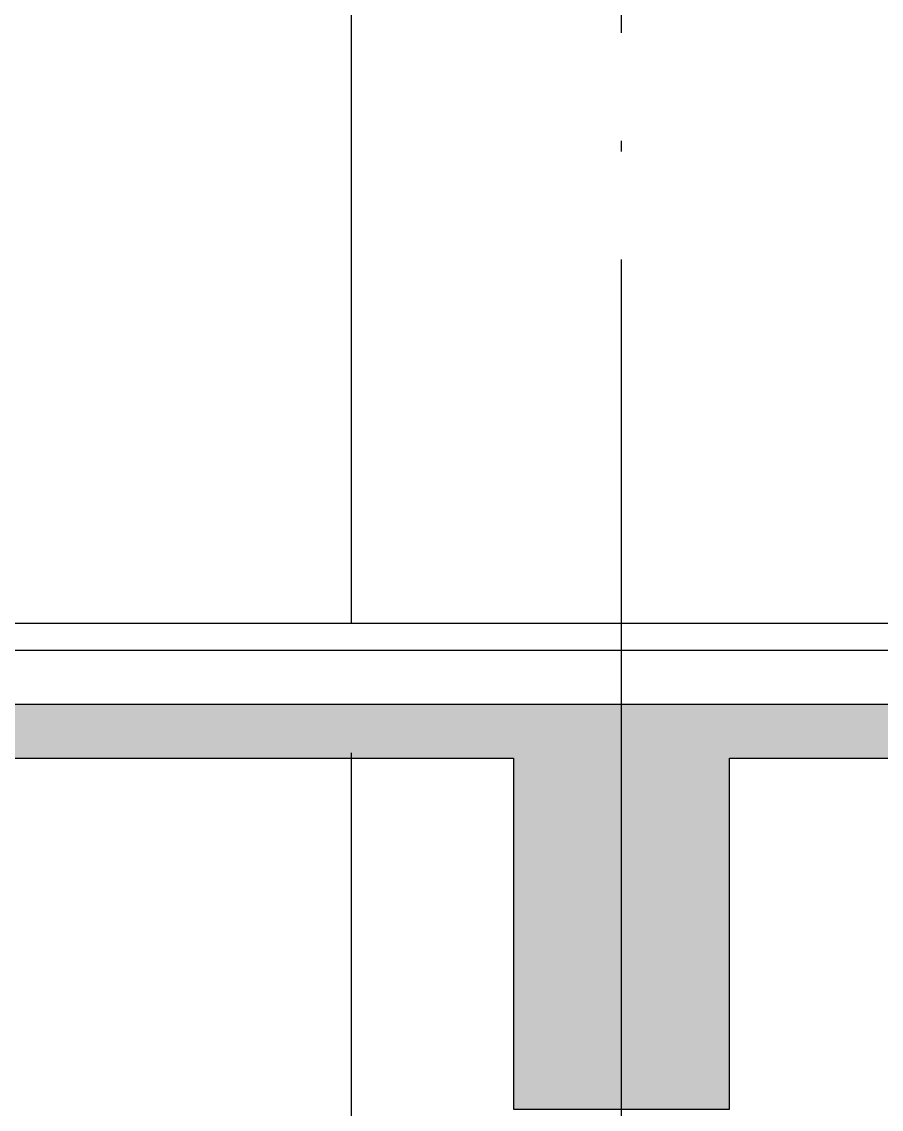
# Model space of a CAD drawing. Extents: x 1980812 to 2578970, y -669191 to 284498.
# Drawn here: x 2540358 to 2541950, y -285390 to -283377 of the extents above; entities that cross this region are included whole.
import ezdxf

# ---------------------------------------------------------------- set-up
doc = ezdxf.new("R2010")
doc.units = 0
doc.header["$LTSCALE"] = 1000
doc.header["$MEASUREMENT"] = 0
doc.linetypes.add('DOTE', pattern=[2.42, 2, -0.2, 0.02, -0.2])
for name, color, linetype in [('dote', 1, 'DOTE'), ('SPACE_HATCH', 8, 'Continuous'), ('WALL', 4, 'Continuous'), ('可见看线', 63, 'Continuous'), ('空线', 3, 'Continuous'), ('面层', 31, 'Continuous')]:
    doc.layers.add(name, color=color, linetype=linetype)

# ---------------------------------------------------------------- blocks, each defined once
blk = doc.blocks.new('pou1')
at = {"layer": 'SPACE_HATCH'}
h = blk.add_hatch(color=256, dxfattribs=at)
h.dxf.hatch_style = 1
h.paths.add_polyline_path([(18500, -250), (14577.7, -250), (10600, -250), (10600, -1350), (10100, -1350), (10100, -250), (3300, -250), (3300, -900), (2900, -900), (2900, -250), (50, -250), (50, -900), (-200, -900), (-200, -700), (-200, 250), (-200, 350), (0, 350), (0, -150), (14577.7, -150), (28900, -150), (28900, 350), (29100, 350), (29100, 250), (29100, -700), (29100, -900), (28850, -900), (28850, -250), (26600, -250), (26600, -900), (26200, -900), (26200, -250), (19000, -250), (19000, -1350), (18500, -1350)])
at = {"layer": 'WALL'}
for p, q in [((28900, -150, 0), (14577.7, -150, 0)), ((26200, -250, 0), (19000, -250, 0)), ((28850, -250, 0), (26600, -250, 0))]:
    blk.add_line(p, q, dxfattribs=at)
at = {"layer": 'WALL', "elevation": 0}
blk.add_lwpolyline([(26600, -250), (26600, -900), (26200, -900), (26200, -250)], dxfattribs=at)
at = {"layer": '可见看线'}
blk.add_line((26900, -4000, 0), (26900, -240, 0), dxfattribs=at)
at = {"layer": '面层'}
for p, q in [((28900, 0, 0), (14577.7, 0, 0)), ((28900, -50, 0), (14577.7, -50, 0))]:
    blk.add_line(p, q, dxfattribs=at)
blk = doc.blocks.new('pm5')
at = {"layer": '可见看线'}
blk.add_line((26900, -4000, 0), (26900, -240, 0), dxfattribs=at)

msp = doc.modelspace()

# ---------------------------------------------------------------- linework, layer by layer
at = {"layer": 'dote'}
for p, q in [((2541468.4, -317277, 0), (2541468.4, -256000.4, 0)), ((2537150.5, -284490.4, 0), (2570533, -284490.4, 0))]:
    msp.add_line(p, q, dxfattribs=at)

# ---------------------------------------------------------------- block references
at = {"layer": '空线', "xscale": -1, "rotation": 359.9999999999997}
for name, p in [('pm5', (2567868.4, -280490.4, 0)), ('pou1', (2567868.4, -284490.4, 0))]:
    msp.add_blockref(name, p, dxfattribs=at)

doc.saveas('drawing.dxf')
